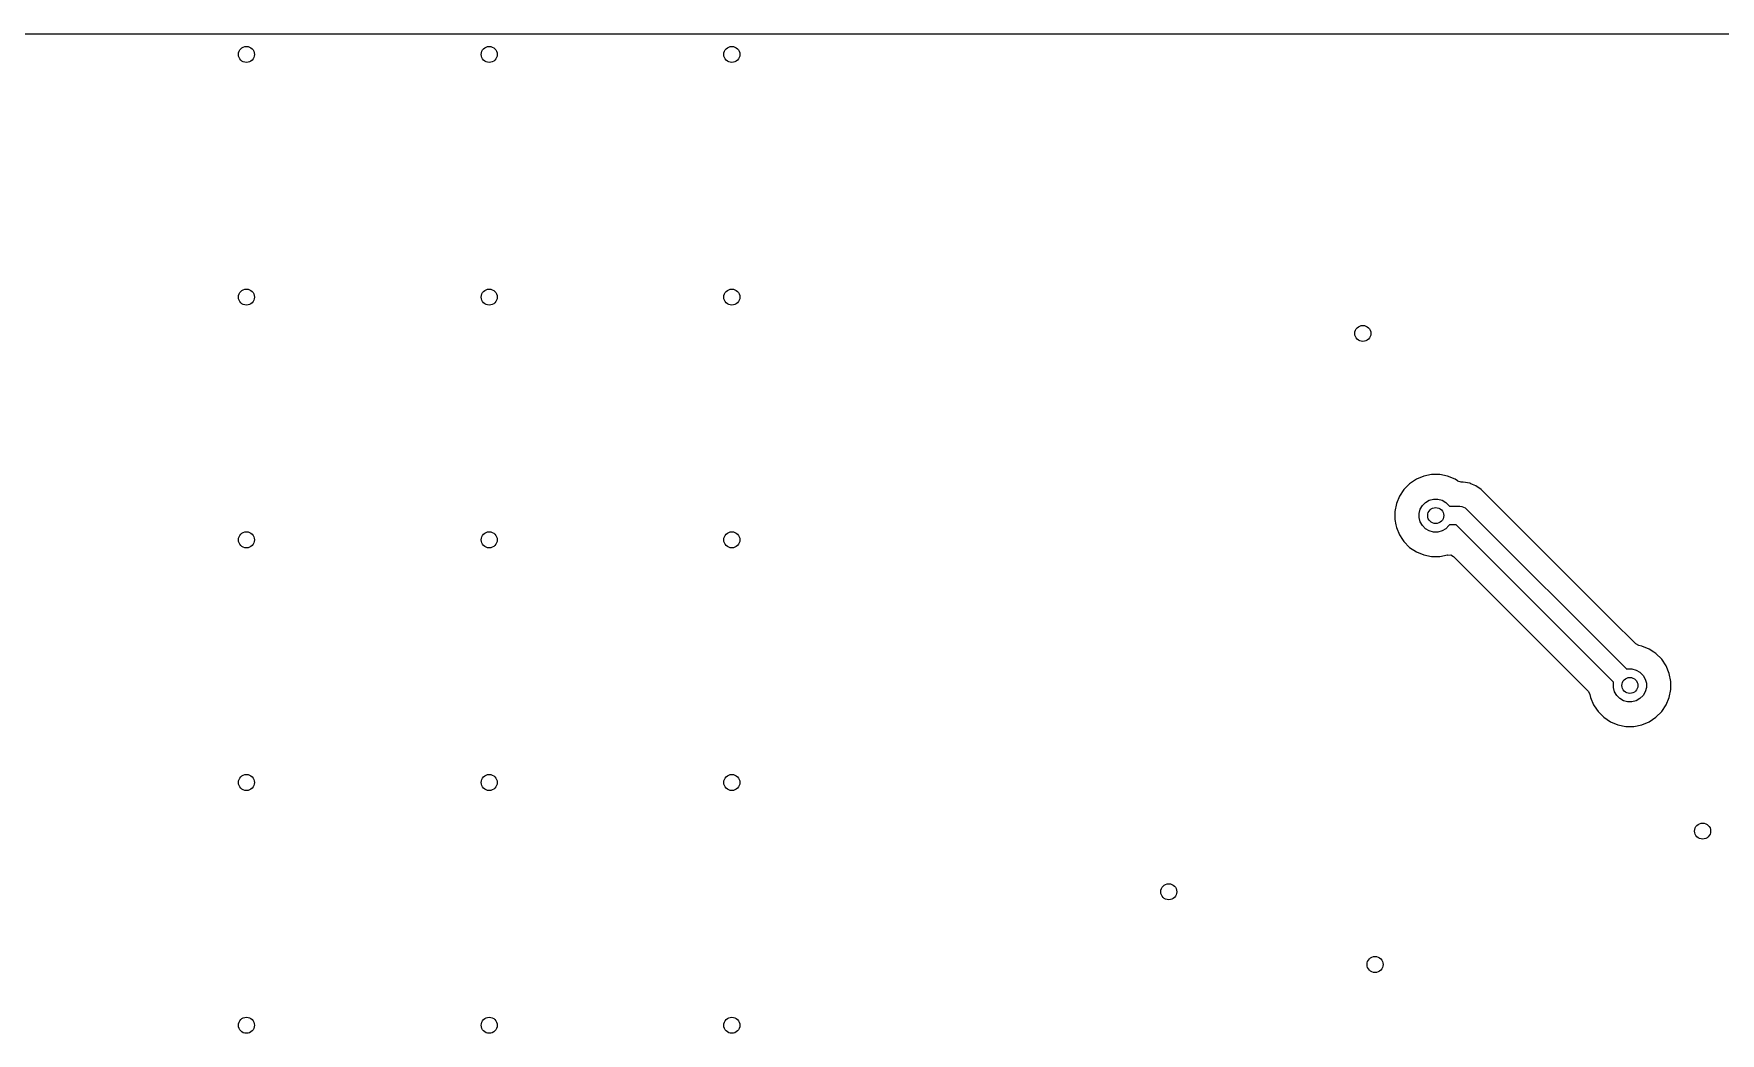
# Model space of a CAD drawing. Extents: x 2.38 to 6.32, y -6.47 to -4.51.
# Drawn here: x 3.607 to 4.975, y -5.321 to -4.511 of the extents above; entities that cross this region are included whole.
import ezdxf

# ---------------------------------------------------------------- set-up
doc = ezdxf.new("R2010")
doc.units = 0
doc.header["$MEASUREMENT"] = 0
doc.layers.add('BLACK', color=7, linetype='CONTINUOUS')

msp = doc.modelspace()

# ---------------------------------------------------------------- linework, layer by layer
at = {"layer": 'BLACK', "linetype": 'CONTINUOUS'}
for p, q in [((2.9757, -4.5108), (6.1014, -4.5108)), ((4.7344, -4.8696), (4.7284, -4.8721)), ((4.7408, -4.8684), (4.7344, -4.8696)), ((4.7344, -4.8696), (4.7344, -4.8696)), ((4.7474, -4.8684), (4.7408, -4.8684)), ((4.7408, -4.8684), (4.7408, -4.8684)), ((4.7538, -4.8696), (4.7474, -4.8684)), ((4.7474, -4.8684), (4.7474, -4.8684)), ((4.7598, -4.8721), (4.7538, -4.8696)), ((4.7538, -4.8696), (4.7538, -4.8696)), ((4.7183, -4.8804), (4.7147, -4.8858)), ((4.7229, -4.8758), (4.7183, -4.8804)), ((4.7183, -4.8804), (4.7183, -4.8804)), ((4.7284, -4.8721), (4.7229, -4.8758)), ((4.7229, -4.8758), (4.7229, -4.8758)), ((4.7619, -4.8735), (4.7598, -4.8721)), ((4.762, -4.8736), (4.7619, -4.8735)), ((4.7647, -4.8744), (4.762, -4.8736)), ((4.7665, -4.8744), (4.7647, -4.8744)), ((4.7717, -4.8754), (4.7665, -4.8744)), ((4.7665, -4.8744), (4.7665, -4.8744)), ((4.7726, -4.8758), (4.7717, -4.8754)), ((4.7717, -4.8754), (4.7717, -4.8754)), ((4.7767, -4.8775), (4.7726, -4.8758)), ((4.7811, -4.8804), (4.7767, -4.8775)), ((4.8224, -4.9217), (4.7811, -4.8804)), ((4.7811, -4.8804), (4.7811, -4.8804)), ((4.7811, -4.8804), (4.7811, -4.8804)), ((4.7122, -4.8919), (4.7109, -4.8983)), ((4.7147, -4.8858), (4.7122, -4.8919)), ((4.7122, -4.8919), (4.7122, -4.8919)), ((4.7307, -4.8998), (4.7316, -4.8964)), ((4.7316, -4.8964), (4.7334, -4.8934)), ((4.7334, -4.8934), (4.7359, -4.8909)), ((4.7359, -4.8909), (4.7389, -4.8891)), ((4.7389, -4.8891), (4.7423, -4.8882)), ((4.7423, -4.8882), (4.7459, -4.8882)), ((4.7459, -4.8882), (4.7493, -4.8891)), ((4.7493, -4.8891), (4.7523, -4.8909)), ((4.7523, -4.8909), (4.7548, -4.8934)), ((4.7548, -4.8934), (4.7552, -4.8941)), ((4.7552, -4.8941), (4.7638, -4.8941)), ((4.7638, -4.8941), (4.7652, -4.8942)), ((4.7652, -4.8942), (4.7679, -4.8953)), ((4.7679, -4.8953), (4.7691, -4.8963)), ((4.7691, -4.8963), (4.899, -5.0262)), ((4.7109, -4.8983), (4.7109, -4.9048)), ((4.7109, -4.9048), (4.7117, -4.9091)), ((4.7117, -4.9091), (4.7122, -4.9113)), ((4.7307, -4.9033), (4.7307, -4.8998)), ((4.7316, -4.9067), (4.7307, -4.9033)), ((4.7334, -4.9098), (4.7316, -4.9067)), ((4.7359, -4.9123), (4.7334, -4.9098)), ((4.7548, -4.9098), (4.7523, -4.9123)), ((4.7552, -4.9091), (4.7548, -4.9098)), ((4.7607, -4.9091), (4.7552, -4.9091)), ((4.8884, -5.0368), (4.7607, -4.9091)), ((4.7122, -4.9113), (4.7147, -4.9173)), ((4.7147, -4.9173), (4.7171, -4.9209)), ((4.7171, -4.9209), (4.7183, -4.9227)), ((4.7183, -4.9227), (4.7183, -4.9227)), ((4.7183, -4.9227), (4.7229, -4.9274)), ((4.7389, -4.914), (4.7359, -4.9123)), ((4.7423, -4.915), (4.7389, -4.914)), ((4.7459, -4.915), (4.7423, -4.915)), ((4.7493, -4.914), (4.7459, -4.915)), ((4.7523, -4.9123), (4.7493, -4.914)), ((4.8868, -4.9861), (4.8224, -4.9217)), ((4.7229, -4.9274), (4.7229, -4.9274)), ((4.7229, -4.9274), (4.7284, -4.931)), ((4.7284, -4.931), (4.7344, -4.9335)), ((4.7344, -4.9335), (4.7408, -4.9348)), ((4.7408, -4.9348), (4.7408, -4.9348)), ((4.7408, -4.9348), (4.7474, -4.9348)), ((4.7474, -4.9348), (4.7538, -4.9335)), ((4.7474, -4.9348), (4.7474, -4.9348)), ((4.7538, -4.9335), (4.7538, -4.9335)), ((4.7538, -4.9335), (4.754, -4.9335)), ((4.754, -4.9335), (4.754, -4.9336)), ((4.754, -4.9336), (4.7564, -4.9335)), ((4.7564, -4.9335), (4.7585, -4.9348)), ((4.7585, -4.9348), (4.8678, -5.0441)), ((4.9063, -5.0056), (4.8868, -4.9861)), ((4.9063, -5.0057), (4.9063, -5.0056)), ((4.9088, -5.007), (4.9063, -5.0057)), ((4.9113, -5.0074), (4.9088, -5.007)), ((4.9173, -5.0099), (4.9113, -5.0074)), ((4.9209, -5.0124), (4.9173, -5.0099)), ((4.9227, -5.0136), (4.9209, -5.0124)), ((4.9274, -5.0182), (4.9227, -5.0136)), ((4.9227, -5.0136), (4.9227, -5.0136)), ((4.931, -5.0236), (4.9274, -5.0182)), ((4.9274, -5.0182), (4.9274, -5.0182)), ((4.899, -5.0262), (4.8998, -5.026)), ((4.8998, -5.026), (4.9033, -5.026)), ((4.9033, -5.026), (4.9067, -5.0269)), ((4.9067, -5.0269), (4.9098, -5.0287)), ((4.9098, -5.0287), (4.9123, -5.0312)), ((4.9123, -5.0312), (4.914, -5.0342)), ((4.9335, -5.0297), (4.931, -5.0236)), ((4.9348, -5.0361), (4.9335, -5.0297)), ((4.8678, -5.0441), (4.8691, -5.0465)), ((4.8691, -5.0465), (4.8692, -5.0466)), ((4.8692, -5.0466), (4.8696, -5.0491)), ((4.8882, -5.0376), (4.8884, -5.0368)), ((4.8882, -5.0411), (4.8882, -5.0376)), ((4.8891, -5.0445), (4.8882, -5.0411)), ((4.8909, -5.0476), (4.8891, -5.0445)), ((4.8934, -5.0501), (4.8909, -5.0476)), ((4.9123, -5.0476), (4.9098, -5.0501)), ((4.914, -5.0445), (4.9123, -5.0476)), ((4.914, -5.0342), (4.915, -5.0376)), ((4.915, -5.0411), (4.914, -5.0445)), ((4.915, -5.0376), (4.915, -5.0411)), ((4.9335, -5.0491), (4.9348, -5.0426)), ((4.9348, -5.0426), (4.9348, -5.0361)), ((4.8696, -5.0491), (4.8721, -5.0551)), ((4.8721, -5.0551), (4.8746, -5.0587)), ((4.8746, -5.0587), (4.8758, -5.0605)), ((4.8758, -5.0605), (4.8758, -5.0605)), ((4.8758, -5.0605), (4.8804, -5.0652)), ((4.8964, -5.0518), (4.8934, -5.0501)), ((4.8998, -5.0528), (4.8964, -5.0518)), ((4.9033, -5.0528), (4.8998, -5.0528)), ((4.9067, -5.0518), (4.9033, -5.0528)), ((4.9098, -5.0501), (4.9067, -5.0518)), ((4.9227, -5.0652), (4.9274, -5.0605)), ((4.9274, -5.0605), (4.931, -5.0551)), ((4.931, -5.0551), (4.9335, -5.0491)), ((4.8804, -5.0652), (4.8804, -5.0652)), ((4.8804, -5.0652), (4.8858, -5.0688)), ((4.8858, -5.0688), (4.8919, -5.0713)), ((4.8919, -5.0713), (4.8983, -5.0726)), ((4.8983, -5.0726), (4.8983, -5.0726)), ((4.8983, -5.0726), (4.9048, -5.0726)), ((4.9048, -5.0726), (4.9113, -5.0713)), ((4.9048, -5.0726), (4.9048, -5.0726)), ((4.9113, -5.0713), (4.9173, -5.0688)), ((4.9173, -5.0688), (4.9227, -5.0652))]:
    msp.add_line(p, q, dxfattribs=at)
at = {"layer": 'BLACK'}
for centre in [(3.7795, -4.5276), (3.9764, -4.5276), (4.1732, -4.5276), (3.7795, -4.7244), (3.9764, -4.7244), (4.1732, -4.7244), (4.685, -4.7539), (4.7441, -4.9016), (3.7795, -4.9213), (3.9764, -4.9213), (4.1732, -4.9213), (4.9016, -5.0394), (3.7795, -5.1181), (3.9764, -5.1181), (4.1732, -5.1181), (4.9606, -5.1575), (4.5276, -5.2067), (4.6949, -5.2657), (3.7795, -5.315), (3.9764, -5.315), (4.1732, -5.315)]:
    msp.add_circle(centre, 0.0065, dxfattribs=at)

doc.saveas('drawing.dxf')
